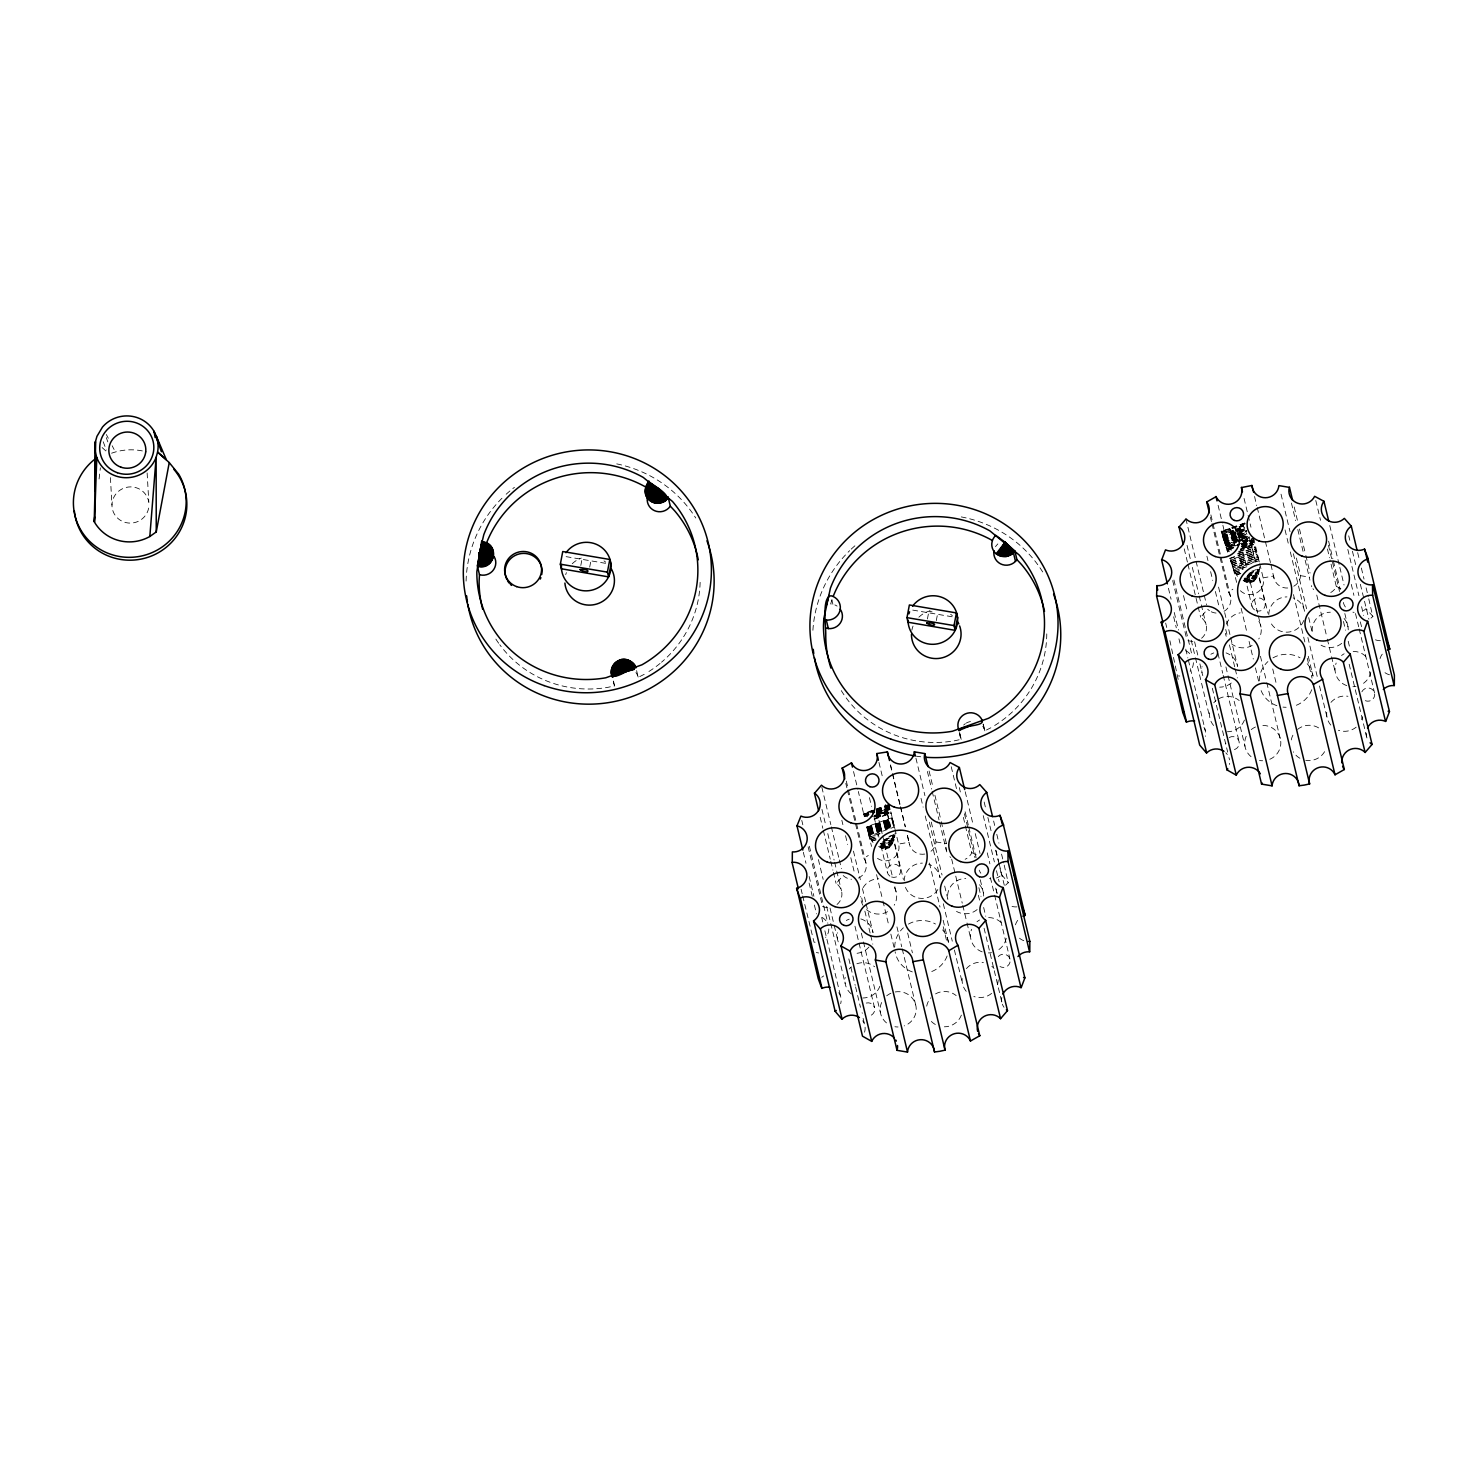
<?xml version="1.0" encoding="UTF-8"?>
<svg xmlns="http://www.w3.org/2000/svg" width="1468" height="1468" viewBox="0 0 1468 1468"><rect width="100%" height="100%" fill="white"/><g stroke="black" fill="none" stroke-linecap="round" stroke-linejoin="round"><path stroke-width="0.75" stroke-dasharray="5 3.75" d="M931.281 822.08L936.015 842.137A13.542 13.23 -13.5 0 1 930.235 851.862M1178.18 679.427L1169.904 640.69M1296.372 558.06L1300.593 575.915A13.542 13.23 -13.5 0 1 1293.803 586.246M99.072 479.008L100.374 467.852M881.479 844.485L893.773 840.081L895.205 833.072M1259.783 566.85L1257.782 575.199L1242.038 580.117M580.814 565.492L582.392 557.051M589.696 567.143L591.274 558.702M927.446 618.946L929.024 610.505M936.309 620.597L937.905 612.156M876.268 813.859L888.525 809.308L889.131 807.785M832.007 599.77L830.631 603.954L833.145 604.339A12.643 12.35 -13.5 0 1 837.109 606.137M941.263 821.658L946.493 843.916A13.542 13.23 -13.5 0 0 946.787 851.862M1246.204 565.4L1241.983 547.784L1252.644 543.802L1252.571 541.472M963.375 817.382L971.761 852.835A13.542 13.23 -13.5 0 1 965.155 859.275M1242.075 548.096L1252.553 543.417L1242.79 546.922M1330.779 592.503A13.542 13.23 -13.5 0 0 1336.32 586.613L1330.063 559.969M886.782 810.978L882.433 813.712M878.598 846.687L893.865 840.448L881.571 844.871M837.035 904.471A13.542 13.23 -13.5 0 0 836.246 883.479L843.146 875.479A13.542 13.23 -13.5 0 0 851.513 879.277M893.315 841.806L878.69 847.054L892.581 842.724L893.223 841.421M1252.094 544.5L1240.387 549.839M1201.595 638.25A13.542 13.23 -13.5 0 0 1200.824 617.257L1207.558 609.092M1243.157 580.447L1244.405 581.071L1257.159 576.502L1257.782 575.199M879.846 847.311L891.883 843.972L892.581 842.724M1244.405 581.071L1256.443 577.731L1257.159 576.502M1000.02 868.12L1001.451 874.91A13.542 13.23 -13.5 0 1 996.497 877.992M997.836 543.912L996.148 545.802A12.643 12.35 -13.5 0 0 995.543 546.72M881.094 847.825L891.883 843.972M1245.671 581.603L1256.443 577.731M1246.993 547.472L1248.993 546.757M891.094 845.128L882.378 848.265M1255.654 578.906L1246.938 582.025M1245.91 547.729L1246.901 547.105M1224.037 611.294A13.542 13.23 -13.5 0 0 1228.496 592.21L1232.881 589.2M881.351 813.951L882.341 813.327M858.413 878.066A13.542 13.23 -13.5 0 0 863.918 858.45L868.322 855.422M1368.763 598.871L1372.8 616.615A13.542 13.23 -13.5 0 0 1370.984 618.12M1004.204 865.111L1008.241 882.855A13.542 13.23 -13.5 0 0 1005.617 885.204M644.213 674.326L638.231 677.372L636.617 670.619M983.248 724.073L984.863 730.825L990.845 727.779M1227.707 552.207L1221.229 531.288L1229.945 528.388L1221.376 531.71M1231.817 527.489L1244.772 523.067M1231.964 527.911L1244.827 523.103M1245.047 523.544L1221.56 531.82L1226.899 544.371L1248.094 536.774M1221.229 531.288L1221.835 532.297L1230.312 529.251M1232.423 528.498L1245.139 523.929M1230.569 529.728L1222.202 533.159L1230.661 530.113M1239.047 526.7L1243.286 525.177M1239.139 527.067L1243.378 525.544M1230.936 530.59L1222.55 534.022L1233.138 530.223M1239.414 527.562L1243.653 526.039M1235.267 529.453L1243.745 526.425M1233.414 530.7L1222.917 534.884L1233.505 531.086M1235.542 529.948L1244.002 526.902M1235.634 530.315L1244.093 527.287M1222.275 535.673L1233.781 531.563M1235.891 530.81L1244.369 527.764M1222.422 536.077L1233.872 531.948M1235.983 531.177L1244.46 528.15M1222.514 536.462L1244.736 528.627M1222.679 536.884L1243.855 529.269M1234.239 532.811L1223.56 536.224M1236.35 532.04L1244.827 529.012M1222.771 537.251L1245.103 529.489M1222.917 537.673L1244.093 530.058M1223.009 538.059L1245.194 529.875M1223.156 538.462L1246.46 530.095M1223.248 538.848L1235.964 534.279M1237.084 533.765L1246.552 530.48M1223.395 539.27L1235.23 535.013M1237.34 534.26L1246.699 530.902M1223.486 539.637L1235.322 535.398M1237.432 534.627L1246.791 531.269M1235.597 535.875L1225.101 540.059M1237.707 535.123L1246.185 532.077M1223.798 540.463L1246.277 532.462M1223.89 540.848L1236.588 536.279M1238.717 535.526L1245.066 533.251M1235.964 536.737L1225.45 540.921L1236.056 537.123M1238.075 535.985L1246.552 532.939M1238.166 536.352L1246.644 533.324M1224.33 542.096L1246.901 533.801M1236.405 537.985L1225.725 541.398M1238.533 537.215L1246.993 534.187M1224.422 542.481L1245.616 534.866M1236.68 538.462L1226.184 542.646L1236.772 538.848M1238.79 537.71L1245.158 535.416M1238.882 538.077L1245.249 535.802M1224.881 543.711L1247.635 535.526M1224.973 544.096L1248.277 535.728M1226.899 544.371L1248.002 536.389M1225.431 545.344L1248.736 536.976M1225.523 545.729L1236.111 541.912M1237.854 541.435L1248.828 537.361M1236.019 542.683L1227.633 546.096L1233.982 543.821M1238.13 541.912L1248.717 538.114M1242.46 540.774L1248.809 538.499M1225.982 546.958L1234.441 543.912M1242.919 540.885L1249.268 538.591M1226.074 547.344L1234.533 544.298M1242.735 541.252L1249.36 538.976M1234.349 544.683L1227.909 546.591M1242.827 541.637L1249.176 539.362M1234.551 544.958L1228.202 547.234L1229.266 548.849L1233.377 547.38M1243.011 541.931L1253.599 538.132M1234.643 545.344L1228.294 547.619L1226.808 543.986M1243.102 542.298L1253.69 538.499M1226.514 548.592L1234.992 545.546M1237.102 544.775L1253.764 538.866M1226.606 548.959L1252.02 539.839M1229.266 548.849L1239.451 544.793M1241.506 544.059L1253.819 539.637M1241.579 544.444L1253.911 540.022M1227.064 550.206L1233.799 547.582M1241.781 544.701L1253.764 540.408M1229.175 548.481L1229.89 549.399L1233.891 547.949M1241.873 545.087L1251.855 541.509M1227.156 550.592L1231.395 549.069M1241.983 545.27L1253.617 541.178M1243.194 545.344L1253.709 541.564M1241.322 546.279L1253.36 541.949L1257.929 557.308L1232.514 566.446L1233.542 569.492L1258.938 560.372L1258.571 559.326L1233.157 568.446M1241.414 546.646L1253.69 542.298M1242.442 546.518L1253.03 542.701L1242.534 546.885M1240.166 549.105L1250.626 545.362M1253.58 544.334L1241.304 548.94A13.542 13.23 -13.5 0 0 1245.818 547.344M1240.258 549.491L1253.672 544.701M1239.286 551.271L1254.112 545.949M1239.377 551.656L1254.204 546.335M1237.726 553.656L1254.663 547.582M1237.799 554.042L1254.755 547.949M1229.78 558.317L1255.213 549.197M1229.872 558.702L1255.305 549.582M1255.746 550.83L1230.331 559.95L1232.514 566.446M1230.423 560.336L1255.837 551.197M1230.881 561.565L1256.296 552.445M1230.973 561.95L1256.388 552.83M1231.432 563.198L1256.847 554.078M1231.524 563.584L1256.938 554.445M1231.964 564.813L1257.397 555.693M1232.056 565.198L1257.489 556.078M1232.606 566.831L1258.021 557.693L1258.48 558.941L1233.065 568.061M1259.287 561.877L1259.03 560.739L1233.634 569.859L1234.166 570.887L1246.717 566.373M1234.166 570.887L1246.809 566.758M1234.258 571.272L1234.882 572.245L1243.102 569.29M1234.882 572.245L1243.194 569.676M1234.973 572.63L1235.689 573.529L1239.689 572.098M1235.689 573.529L1239.781 572.483M1235.781 573.915L1236.57 574.759L1240.772 573.254M1236.57 574.759L1240.864 573.639M1251.672 571.254L1257.691 569.089M1248.993 573.254L1259.434 569.511M1249.085 573.639L1259.526 569.878M1247.451 575.199L1259.159 570.979M1247.543 575.584L1259.25 571.364M1246.772 576.759L1258.792 572.428M1246.864 577.126L1258.883 572.814M1244.002 578.998L1258.333 573.841M1244.093 579.365L1258.425 574.227M1243.249 580.833L1257.874 575.584M1244.497 581.456L1257.25 576.887M1245.763 581.989L1256.535 578.117M1247.029 582.411L1255.746 579.273M889.039 804.354L863.643 813.474L864.707 815.089L874.873 811.015M889.149 804.886L863.808 814.226L874.304 810.042M876.433 809.29L889.131 804.739M863.826 814.391L874.414 810.593M876.524 809.841L889.241 805.271M863.918 814.777L874.634 810.74M876.616 810.226L889.333 805.657M876.928 810.281L889.241 805.859M864.01 815.162L874.598 811.364M876.708 810.593L889.424 806.042M864.101 815.547L874.689 811.731M876.8 810.978L889.516 806.409M864.193 815.914L874.781 812.116M876.891 811.364L889.608 806.794M864.285 816.3L874.873 812.501M876.433 811.932L889.7 807.18M868.597 815.162L864.377 816.685L858.321 791.491M876.524 812.318L889.791 807.547L876.836 812.887M877.167 812.501L889.883 807.932M877.35 813.254L890.067 808.703M876.359 814.245L890.159 809.07L898.581 844.082A13.542 13.23 -13.5 0 1 875.056 856.119M877.424 813.933L890.25 809.455M874.488 815.401L890.342 809.841M870.487 817.254L886.874 811.364L888.525 809.308M874.653 816.135L890.434 810.208M874.708 816.318L890.525 810.593M874.745 816.52L890.617 810.978M875.864 816.685L890.709 811.364M875.956 817.07L890.801 811.731M876.047 817.437L890.892 812.116M876.139 817.823L890.966 812.501M874.121 818.961L891.058 812.887M874.212 819.346L891.149 813.254M892.214 817.639L866.781 826.759L871.515 846.43M866.872 827.145L892.305 818.006M866.964 827.512L892.397 818.392M867.056 827.897L892.489 818.777M867.148 828.282L892.581 819.144M867.239 828.668L892.672 819.529M867.331 829.035L892.746 819.915M867.423 829.42L892.838 820.3M867.515 829.805L892.929 820.667M867.606 830.172L893.021 821.052M867.698 830.558L893.113 821.438M867.79 830.943L893.205 821.805M867.882 831.328L893.296 822.19M867.973 831.695L893.388 822.575M868.065 832.081L893.48 822.961M868.157 832.466L893.572 823.328M868.249 832.833L893.663 823.713M868.34 833.218L893.755 824.099M868.432 833.604L893.847 824.484M868.524 833.989L893.939 824.851M868.616 834.356L894.03 825.236M868.707 834.741L894.122 825.622M868.872 835.329L894.287 826.209M894.709 828.099L894.471 826.979L869.074 836.099L869.606 837.109L882.158 832.613M869.606 837.109L880.158 833.732M869.698 837.494L870.322 838.467L878.525 835.531M870.322 838.467L878.616 835.898M870.414 838.852L871.13 839.769L877.112 837.604M871.13 839.769L877.203 837.989M871.221 840.136L872.01 840.999L876.212 839.476M872.01 840.999L876.304 839.861M889.021 836.393L895.04 834.228M889.113 836.76L895.131 834.595M884.433 839.476L894.874 835.732M884.525 839.861L894.966 836.118M882.874 841.421L894.599 837.219M882.965 841.806L894.691 837.604M880.213 843.696L894.232 838.668M880.305 844.082L894.324 839.054M879.938 847.678L892.672 843.109M881.185 848.21L891.975 844.339M882.47 848.632L891.186 845.513M613.587 681.574L614.615 685.85L608.046 687.299A110.65 108.026 -13.5 0 1 499.762 644.746M959.705 732.899L961.246 739.303L954.677 740.753A110.65 108.026 -13.5 0 1 841.127 690.364M1240.313 549.472L1241.488 549.307M875.754 815.694L876.91 815.547M924.803 854.064A13.542 13.23 -13.5 0 1 909.059 842.247L898.581 844.082M1300.593 575.676L1309.383 577.089M1178.364 675.941L1178.584 675.959A13.542 13.23 -13.5 0 0 1179.777 676.014M936.034 841.916L946.548 843.696M912.747 610.101L953.081 616.927M566.116 556.647L606.449 563.473M932.162 611.972L929.538 611.055M1336.412 586.393L1341.146 588.796M971.853 852.633L976.569 855.037M867.643 816.814L864.615 814.703M1231.377 550.261L1229.89 549.399M1236.662 575.144L1237.616 576.3M872.102 841.366L873.056 842.522M102.136 447.575L107.127 452.089M1001.616 874.726L1008.424 882.727M1373.002 616.505L1366.029 608.669A13.542 13.23 -13.5 0 1 1361.056 611.771M961.246 739.303L960.347 736.973A12.643 12.35 -13.5 0 1 960.145 731.633M614.615 685.85L613.716 683.538A12.643 12.35 -13.5 0 1 613.312 680.326M106.357 434.528L108.302 438.271M112.174 445.758L114.1 449.502M103.219 441.776L106.338 450.015M106.302 437.629L107.825 441.886M1240.405 590.742A13.542 13.23 -13.5 0 0 1263.141 577.86L1273.618 576.006A13.542 13.23 -13.5 0 0 1288.207 587.989M638.158 677.042L637.424 675.023A12.643 12.35 -13.5 0 0 634.928 671.5M1357.661 552.629L1359.258 559.235M1361.368 568.043L1364.011 579.053M1366.121 587.861L1368.231 596.669M1348.725 535.82L1349.789 540.224M1352.432 551.234L1356.138 566.648M1360.359 584.282L1368.892 619.202M1347.826 549.436L1358.928 595.678M1361.57 606.688L1363.68 615.496M1351.294 584.411L1353.936 595.421M1360.267 621.845L1361.754 627.368M1355.496 613.551L1358.671 626.763M1359.185 628.965L1374.525 692.841M1329.769 525.526L1339.293 565.18M1339.825 567.382L1344.046 584.998M1328.613 541.141L1332.852 558.776M1333.384 560.978L1340.247 589.604M1328.43 545.252L1339.532 591.512M1344.816 613.532L1347.991 626.744M1315.787 500.496L1320.539 520.333M1327.421 548.959L1329.531 557.767M1343.459 621.441L1345.569 630.249M1348.211 641.259L1349.789 647.865M1349.165 664.215L1366.616 736.881M1316.759 595.072L1326.815 636.928M1327.329 639.13L1331.036 654.544M1331.568 656.746L1335.274 672.16M1294.207 506.974L1297.382 520.204M1299.492 529.012L1305.309 553.234M1305.841 555.436L1310.062 573.052M1291.436 503.047L1295.657 520.663M1297.785 529.471L1303.07 551.491M1305.18 560.317L1309.933 580.135M1281.032 494.184L1290.023 531.636M1293.381 553.73L1306.593 608.78M1308.704 617.588L1312.41 633.002A18.075 17.634 -13.5 0 1 1330.338 612.211M1285.05 529.911L1288.225 543.142M1290.335 551.95L1304.612 611.404A18.075 17.634 -13.5 0 0 1293.125 597.916M1307.878 637.516L1317.383 677.152M1319.512 685.978L1326.907 716.806M1293.473 594.577L1305.107 643.039M1308.263 656.251L1313.034 676.069M1307.254 658.306L1312.025 678.124M1254.59 496.496L1256.571 505.598M1257.232 507.506L1270.444 562.574M1270.976 564.776L1274.022 578.282M1244.057 498.404L1250.956 527.214M1253.617 538.279L1263.141 577.86M1250.534 540.591L1255.287 560.409M1257.397 569.217L1267.985 613.275M1249.195 536.719L1255.012 560.941M1257.122 569.768L1265.067 602.798M1272.738 668.968L1276.444 684.382M1248.332 574.208L1257.837 613.844M1258.37 616.046L1261.012 627.075M1233.982 531.379L1236.625 542.408M1238.753 551.216L1242.974 568.832M1245.084 577.64L1251.965 606.266M1260.443 656.269L1266.26 680.491M1266.792 682.693L1280.536 739.964M1218.091 505.322L1222.349 523.048M1222.881 525.269L1229.248 551.784M1231.358 560.537L1236.606 582.392M1241.157 608.394L1246.974 632.616M1249.085 641.424L1253.305 659.04M1255.434 667.848L1258.608 681.06M1210.88 514.883L1212.476 521.489M1212.99 523.691L1230.441 596.375M1210.366 517.158L1211.43 521.562M1211.962 523.764L1228.349 592.026M1218.55 587.09L1230.184 635.552M1230.716 637.754L1237.579 666.38A18.075 17.634 -13.5 0 0 1226.092 652.893M1225.743 629.478L1227.321 636.084M1229.432 644.892L1234.716 666.931M1235.249 669.133L1237.359 677.941M1206.916 556.244L1207.98 560.648M1210.623 571.658L1212.733 580.466M1215.394 591.476L1219.082 606.908M1225.927 666.931L1227.505 673.537M1228.037 675.739L1244.956 746.221M1185.869 518.791L1206.494 604.688M1217.945 653.37L1222.697 673.188M1223.229 675.39L1239.084 741.468M1187.043 545.362L1190.218 558.592M1192.328 567.4L1198.677 593.824M1199.209 596.026L1200.787 602.632M1201.319 604.834L1206.072 624.652M1184.236 548.849L1187.41 562.079M1187.924 564.281L1200.622 617.129M1212.348 688.253L1227.67 752.13M1183.502 595.568L1187.208 610.982M1194.603 641.81L1197.778 655.022M1199.888 663.848L1201.998 672.656M1191.209 640.158L1194.915 655.572M1195.447 657.774L1209.724 717.228M1173.923 580.007L1191.906 654.875M1172.693 580.594L1186.438 637.846M1185.74 649.131L1187.851 657.939M1188.383 660.141L1205.301 730.624M1168.436 588.246L1171.079 599.256M1174.253 612.468L1178.474 630.084M1173.666 616.799L1176.308 627.809M1178.951 638.819L1179.997 643.223M1165.665 623.074L1166.73 627.478M983.12 724.44L984.147 728.715M993.634 821.052L994.68 825.456M996.79 834.264L998.919 843.091M1001.561 854.101L1003.672 862.909M995.855 850.192L998.515 861.202M999.029 863.404L1004.332 885.424M984.166 802.042L985.744 808.648M987.872 817.474L991.047 830.686M995.799 850.504L999.506 865.918M983.248 815.658L994.368 861.918M996.478 870.726L999.121 881.736M959.32 732.697L960.421 737.23M996.13 889.204L997.176 893.608M987.248 852.835L989.891 863.845M995.708 888.067L997.304 894.673M990.386 877.57L994.093 893.003M994.625 895.205L1009.966 959.063M965.21 791.747L973.137 824.796M975.247 833.604L980.018 853.422M959.301 787.545L960.347 791.968M965.118 811.786L968.293 824.998M968.807 827.2L976.22 858.028M964.403 813.676L974.972 857.734M980.257 879.754L983.432 892.966M951.227 766.736L956.512 788.756M978.881 887.663L981.009 896.471M983.652 907.481L985.762 916.289M978.367 895.278L979.945 901.884M984.074 928.235L1002.057 1003.121M951.668 859.092L962.237 903.15M962.769 905.352L966.476 920.766M967.008 922.968L970.697 938.382M929.097 771.012L932.804 786.426M934.914 795.234L940.731 819.456M927.391 771.471L931.63 789.087M932.162 791.289L939.025 819.933M939.557 822.135L946.438 850.761M915.94 758.222L924.932 795.656M929.336 822.153L942.034 875.02M944.676 886.03L947.851 899.242A18.075 17.634 -13.5 0 1 965.76 878.451M921.023 798.353L923.133 807.161M925.244 815.969L940.052 877.644A18.075 17.634 -13.5 0 0 928.547 864.157M943.3 903.737L952.292 941.19M954.402 949.998L962.347 983.028M929.428 863.019L939.997 907.059M943.172 920.271L948.456 942.309M943.227 926.73L946.915 942.144M890.544 764.92L892.14 771.526M892.654 773.728L900.067 804.574M900.6 806.776L905.352 826.594M907.463 835.402L909.059 842.008M890.415 765.213L892.012 771.819M892.526 774.021L899.939 804.868M900.471 807.07L905.224 826.888M907.334 835.696L909.463 844.504M878.947 762.424L882.176 775.765M885.443 804.611L890.727 826.631M892.838 835.457L903.407 879.497M885.167 805.143L890.452 827.181M892.562 835.989L900.49 869.019M831.861 599.99L832.888 604.265M907.646 932.987L912.399 952.824M876.891 811.804L882.176 833.824M882.708 836.026L892.746 877.882M894.856 886.69L896.453 893.296M869.423 797.619L871.533 806.427M874.176 817.437L878.947 837.255M881.057 846.063L887.406 872.506M896.948 926.895L901.701 946.732M902.233 948.934L915.977 1006.186M853.532 771.544L857.789 789.27M876.579 874.616L882.396 898.838M882.929 901.04L888.746 925.262M890.856 934.088L894.03 947.3M846.32 781.104L847.898 787.729M848.431 789.931L865.881 862.597M845.807 783.38L846.871 787.784M847.385 789.986L863.79 858.266M853.459 851.128L860.34 879.754M862.45 888.562L865.625 901.774M866.138 903.976L873.02 932.62A18.075 17.634 -13.5 0 0 858.486 918.344M861.698 897.902L862.762 902.325M864.872 911.133L870.157 933.153M870.689 935.355L872.799 944.163M841.825 820.263L842.889 824.667M845.531 835.696L847.642 844.504M850.816 857.716L854.523 873.13M861.349 933.171L862.945 939.777M863.478 941.979L880.396 1012.461M821.841 787.215L830.833 824.649M831.365 826.851L838.76 857.697M839.292 859.899L841.403 868.707M854.963 926.198L874.524 1007.69A6.771 6.606 -13.5 0 1 869.68 1015.819M821.952 809.4L825.64 824.814M827.769 833.622L834.099 860.046M834.631 862.248L836.228 868.854M836.742 871.056L841.513 890.892M820.19 817.291L822.832 828.301M823.364 830.503L830.246 859.129M830.778 861.331L832.888 870.139M833.42 872.341L836.063 883.369M848.834 958.879L855.183 985.322M855.605 986.936L860.468 1007.342M863.111 1018.352L864.175 1022.756M818.41 859.587L823.163 879.405M830.044 908.05L833.732 923.464M834.264 925.666L837.439 938.878M826.649 906.38L845.146 983.468M809.363 846.229L827.86 923.317M801.785 820.392L802.831 824.796M808.116 846.816L822.612 906.38A13.542 13.23 -13.5 0 0 829.493 907.554M821.695 917.573L822.759 921.977M824.869 930.785L840.742 996.864M803.326 852.266L805.987 863.276M809.143 876.488L813.914 896.306M809.088 883.02L812.263 896.251M814.373 905.059L816.502 913.867M801.106 889.296L802.17 893.7M802.684 895.92L814.024 942.199A13.542 13.23 -13.5 0 0 815.199 942.236M984.863 730.825L984.055 728.458A12.643 12.35 -13.5 0 0 981.56 724.953M147.13 472.935L148.837 502.643M110.412 477.632L111.972 505.065M148.653 508.075A18.515 18.075 -13.5 0 1 120.192 520.167A18.515 18.075 -13.5 0 1 120.413 489.908A18.515 18.075 -13.5 0 1 148.708 501.799M111.568 453.208A56.463 55.123 -13.5 0 1 146.396 451.887M565.712 574.649A24.846 24.259 -13.5 0 1 566.391 572.63M572.226 563.73A24.846 24.259 -13.5 0 1 581.31 558.06M604.009 560.904A24.846 24.259 -13.5 0 1 605.715 562.189M466.09 581.089A124.211 121.257 -13.5 0 1 503.01 497.212M506.148 494.257A124.211 121.257 -13.5 0 1 514.424 487.339M616.744 463.888A124.211 121.257 -13.5 0 1 695.759 518.02M700.126 582.319A110.65 108.026 -13.5 0 1 661.536 662.215M660.068 663.444A110.65 108.026 -13.5 0 1 645.883 673.353M498.661 643.223A110.65 108.026 -13.5 0 1 494.496 636.91M828.833 928.95A13.542 13.23 -13.5 0 1 825.603 937.465M822.153 917.5A13.542 13.23 -13.5 0 1 827.603 923.354M998.167 979.835A18.075 17.634 -13.5 0 1 997.047 985.872M991.634 993.396A18.075 17.634 -13.5 0 1 973.835 996.515M966.219 991.304A18.075 17.634 -13.5 0 1 962.384 976.899M966.403 968.605A18.075 17.634 -13.5 0 1 983.395 962.494M991.836 966.329A18.075 17.634 -13.5 0 1 994.038 968.495M866.267 1003.048A6.771 6.606 -13.5 0 1 874.524 1007.69M862.413 1013.25A6.771 6.606 -13.5 0 1 862.083 1012.773M961.375 1015.122A18.075 17.634 -13.5 0 1 944.346 1026.811M935.336 1024.48A18.075 17.634 -13.5 0 1 930.565 1020.554M926.712 1006.149A18.075 17.634 -13.5 0 1 930.73 997.855M935.556 993.891A18.075 17.634 -13.5 0 1 956.163 995.579M895.186 991.946A18.075 17.634 -13.5 0 1 915.647 1004.681A18.075 17.634 -13.5 0 1 904.233 1025.893M898.049 1026.976A18.075 17.634 -13.5 0 1 894.929 1026.719M886.489 1022.902A18.075 17.634 -13.5 0 1 882.617 1000.552M886.69 995.836A18.075 17.634 -13.5 0 1 892.14 992.753M998.258 956.567A6.771 6.606 -13.5 0 1 1007.488 955.485A6.771 6.606 -13.5 0 1 1009.03 964.421A6.771 6.606 -13.5 0 1 999.983 966.55M879.846 986.312A18.075 17.634 -13.5 0 1 862.817 998.001M851.238 993.909A18.075 17.634 -13.5 0 1 845.201 977.339M849.201 969.027A18.075 17.634 -13.5 0 1 851.44 966.843M856.89 963.76A18.075 17.634 -13.5 0 1 874.634 966.751M979.541 884.709A18.075 17.634 -13.5 0 1 983.688 896.049M977.137 909.591A18.075 17.634 -13.5 0 1 956.512 911.426M838.779 992.698A13.542 13.23 -13.5 0 1 840.687 1003.708M823.658 975.908A13.542 13.23 -13.5 0 1 821.713 977.248M816.318 952.604A13.542 13.23 -13.5 0 1 818.63 952.989M894.342 887.534A18.075 17.634 -13.5 0 1 894.214 905.206M887.571 911.683A18.075 17.634 -13.5 0 1 864.762 907.83M862.964 905.316A18.075 17.634 -13.5 0 1 860.615 896.489M863.092 887.645A18.075 17.634 -13.5 0 1 878.781 878.763M1006.241 938.254A18.075 17.634 -13.5 0 1 997.396 950.512M991.506 952.64A18.075 17.634 -13.5 0 1 988.368 952.915M982.202 951.87A18.075 17.634 -13.5 0 1 971.577 929.281M976.991 921.776A18.075 17.634 -13.5 0 1 979.578 919.996M988.625 917.592A18.075 17.634 -13.5 0 1 1002.405 923.849M868.964 947.043A18.075 17.634 -13.5 0 1 855.11 953.411M838.228 941.85A18.075 17.634 -13.5 0 1 837.476 932.749M846.32 920.491A18.075 17.634 -13.5 0 1 849.183 919.17M937.813 889.553A18.075 17.634 -13.5 0 1 905.261 886.874M904.215 880.837A18.075 17.634 -13.5 0 1 922.381 863.111M942.64 929.905A27.103 26.461 -13.5 0 1 948.805 945.355M947.135 955.962A27.103 26.461 -13.5 0 1 930.859 971.871M912.344 971.926A27.103 26.461 -13.5 0 1 895.095 951.704M894.709 947.099A27.103 26.461 -13.5 0 1 903.352 927.794M908.417 924.106A27.103 26.461 -13.5 0 1 935.483 924.014M950.75 857.459A13.542 13.23 -13.5 0 1 949.888 856.688M990.68 878.763A13.542 13.23 -13.5 0 1 989.505 878.616M980.808 873.203A13.542 13.23 -13.5 0 1 979.211 870.139M1016.994 906.857A13.542 13.23 -13.5 0 1 1011.195 906.141M1023.802 940.676A13.542 13.23 -13.5 0 1 1018.095 936.767M1015.471 924.822A13.542 13.23 -13.5 0 1 1018.223 919.739M1004.002 1007.287A13.542 13.23 -13.5 0 1 1002.387 1004.222M1001.8 1001.983A13.542 13.23 -13.5 0 1 1001.837 997.396M865.092 1027.233A13.542 13.23 -13.5 0 1 864.285 1032.921M862.744 1020.792A13.542 13.23 -13.5 0 1 864.358 1023.857M881.259 813.566A13.542 13.23 -13.5 0 1 876.818 815.162M911.867 630.157A24.846 24.259 -13.5 0 1 913.023 626.065M918.858 617.184A24.846 24.259 -13.5 0 1 930.015 610.853M950.64 614.34A24.846 24.259 -13.5 0 1 952.347 615.624M920.73 756.772A124.211 121.257 -13.5 0 1 916.436 756.185M812.905 630.286A124.211 121.257 -13.5 0 1 849.642 550.665M851.183 549.16A124.211 121.257 -13.5 0 1 856.009 544.848M961.265 516.919A124.211 121.257 -13.5 0 1 967.595 518.277M969.687 518.791A124.211 121.257 -13.5 0 1 1044.592 575.089M963.705 725.027A12.643 12.35 -13.5 0 1 965.394 723.632M966.329 723.045A12.643 12.35 -13.5 0 1 970.458 721.559M1046.776 633.882A110.65 108.026 -13.5 0 1 992.515 726.807M1193.392 662.71A13.542 13.23 -13.5 0 1 1190.163 671.243M1185.667 650.746A13.542 13.23 -13.5 0 1 1191.007 655.132M1362.451 716.678A18.075 17.634 -13.5 0 1 1361.607 719.65M1356.193 727.155A18.075 17.634 -13.5 0 1 1338.412 730.293M1330.797 725.082A18.075 17.634 -13.5 0 1 1326.944 710.677M1330.962 702.365A18.075 17.634 -13.5 0 1 1347.954 696.272M1229.193 737.486A6.771 6.606 -13.5 0 1 1239.01 741.193A6.771 6.606 -13.5 0 1 1233.083 749.799M1225.798 743.817A6.771 6.606 -13.5 0 1 1225.78 743.23M1324.595 751.689A18.075 17.634 -13.5 0 1 1305.768 760.332M1299.896 758.259A18.075 17.634 -13.5 0 1 1293.345 751.818M1291.29 739.927A18.075 17.634 -13.5 0 1 1293.473 734.147M1297.529 729.431A18.075 17.634 -13.5 0 1 1320.723 729.357M1262.884 725.431A18.075 17.634 -13.5 0 1 1268.792 759.672M1262.627 760.754A18.075 17.634 -13.5 0 1 1259.489 760.497M1251.048 756.662A18.075 17.634 -13.5 0 1 1247.194 734.33M1251.25 729.614A18.075 17.634 -13.5 0 1 1256.7 726.513M1361.864 691.813A6.771 6.606 -13.5 0 1 1370.873 688.565A6.771 6.606 -13.5 0 1 1374.085 697.355A6.771 6.606 -13.5 0 1 1365.075 700.603M1244.424 720.091A18.075 17.634 -13.5 0 1 1227.376 731.761M1213.596 725.504A18.075 17.634 -13.5 0 1 1209.76 711.099M1213.761 702.805A18.075 17.634 -13.5 0 1 1216.018 700.621M1218.605 698.841A18.075 17.634 -13.5 0 1 1239.212 700.53M1344.101 618.468A18.075 17.634 -13.5 0 1 1348.248 629.809M1341.697 643.369A18.075 17.634 -13.5 0 1 1321.072 645.204M1203.98 727.431A13.542 13.23 -13.5 0 1 1205.522 736.349M1258.92 621.313A18.075 17.634 -13.5 0 1 1258.792 638.965M1252.131 645.461A18.075 17.634 -13.5 0 1 1231.524 643.773M1226.22 636.305A18.075 17.634 -13.5 0 1 1225.431 633.332M1226.312 624.212A18.075 17.634 -13.5 0 1 1240.221 612.817M1370.8 672.032A18.075 17.634 -13.5 0 1 1361.974 684.29M1356.065 686.418A18.075 17.634 -13.5 0 1 1352.927 686.694M1346.762 685.648A18.075 17.634 -13.5 0 1 1336.155 663.059M1341.569 655.535A18.075 17.634 -13.5 0 1 1344.156 653.774M1353.184 651.37A18.075 17.634 -13.5 0 1 1366.965 657.627M1231.303 683.005A18.075 17.634 -13.5 0 1 1219.669 687.171M1202.806 675.629A18.075 17.634 -13.5 0 1 1202.053 666.509M1210.88 654.251A18.075 17.634 -13.5 0 1 1213.742 652.948M1303.731 620.524A18.075 17.634 -13.5 0 1 1269.82 620.652M1268.792 614.615A18.075 17.634 -13.5 0 1 1286.959 596.889M1307.199 663.664A27.103 26.461 -13.5 0 1 1313.383 679.134M1311.713 689.74A27.103 26.461 -13.5 0 1 1295.418 705.631M1286.151 707.264A27.103 26.461 -13.5 0 1 1283.014 707.099M1276.903 705.704A27.103 26.461 -13.5 0 1 1260.847 689.923M1259.287 680.877A27.103 26.461 -13.5 0 1 1267.912 661.573M1272.976 657.884A27.103 26.461 -13.5 0 1 1300.042 657.774M1192.878 641.388A13.542 13.23 -13.5 0 1 1187.172 640.158M1216.073 613.055A13.542 13.23 -13.5 0 1 1210.494 611.349M1209.504 610.725A13.542 13.23 -13.5 0 1 1207.705 609.257M1313.677 589.604A13.542 13.23 -13.5 0 1 1312.961 588.705M1311.786 586.705A13.542 13.23 -13.5 0 1 1311.346 585.64M1354.083 612.395A13.542 13.23 -13.5 0 1 1352.927 612.156M1345.385 606.981A13.542 13.23 -13.5 0 1 1343.183 601.696M1380.379 640.69A13.542 13.23 -13.5 0 1 1374.672 639.479M1389.499 674.785A13.542 13.23 -13.5 0 1 1383.462 671.39M1380.048 658.6A13.542 13.23 -13.5 0 1 1383.59 652.654M1366.965 737.982A13.542 13.23 -13.5 0 1 1366.231 732.312M1229.633 763.305A13.542 13.23 -13.5 0 1 1229.468 764.461M1225.798 752.809A13.542 13.23 -13.5 0 1 1227.303 754.57M1228.918 757.635A13.542 13.23 -13.5 0 1 1229.505 759.855M1254.901 580.374L1248.295 582.741L1254.901 580.374M890.324 846.596L883.736 848.963L890.324 846.596M1253.984 581.365L1249.562 582.961A13.542 13.23 -13.5 0 0 1253.984 581.365M889.424 847.605L885.002 849.183A13.542 13.23 -13.5 0 0 889.424 847.605M1224.44 540.628L1228.257 551.436L1224.44 540.628M891.59 877.002A6.771 6.606 -13.5 0 0 900.618 869.588A6.771 6.606 -13.5 0 0 889.645 865.698A6.771 6.606 -13.5 0 0 891.59 877.002M1256.149 610.761A6.771 6.606 -13.5 0 0 1265.177 603.366A6.771 6.606 -13.5 0 0 1254.204 599.476A6.771 6.606 -13.5 0 0 1256.149 610.761"/><path stroke-width="1.5" d="M94.759 499.762L94.484 522.149A40.645 39.691 -13.5 0 0 149.828 536.499L156.25 531.93L169.242 462.585L157.59 452.071A31.617 30.865 -13.5 0 0 156.287 436.124L153.993 431.262A31.617 30.865 -13.5 0 0 102.503 427.041L96.943 436.345L95.475 441.556L94.484 522.149L96.796 457.502M94.87 490.807L95.475 441.556A31.617 30.865 -13.5 0 0 118.156 476.696A31.617 30.865 -13.5 0 0 156.14 457.282L157.59 452.071L166.343 459.741L156.287 436.124L159.627 446.015M481.944 541.949C499.267 542.132 495.505 570.226 478.825 566.464L479.449 553.087L483.779 534.719A110.65 108.026 -13.5 0 1 643.296 477.449L672.509 501.487A110.65 108.026 -13.5 0 1 641.92 664.821L605.77 677.794A110.65 108.026 -13.5 0 1 476.843 571.749L481.706 540.995M477.192 565.18L479.467 574.685L479.119 581.255A110.65 108.026 -13.5 0 0 482.678 609.238M635.791 667.463C628.084 668.766 607.458 685.905 611.716 668.582C612.78 664.692 615.863 661.462 619.643 660.123C626.396 656.471 636.158 664.307 635.956 667.867M649.15 481.908C655.352 486.899 677.647 498.349 660.949 502.79C657.04 503.836 652.691 502.937 649.572 500.349C642.856 495.523 645.149 486.147 648.929 480.954M824.043 619.588L826.539 620.046A12.643 12.35 -13.5 0 0 831.09 595.769C821.548 596.614 826.044 626.653 825.75 634.708A110.65 108.026 -13.5 0 0 830.925 668.105M859.441 1017.563A13.542 13.23 -13.5 0 0 842.1 1019.104L820.428 928.804A13.542 13.23 -13.5 0 1 840.944 945.686L862.487 1036.169L871.717 1041.381L850.119 950.86A13.542 13.23 -13.5 0 1 875.387 959.797L897.003 1050.317L907.518 1052.097L885.846 961.558A13.542 13.23 -13.5 0 1 912.821 961.467L934.51 1051.987L939.814 1051.29L945.043 1050.134L923.299 959.613A13.542 13.23 -13.5 0 1 948.695 950.493L970.476 1041.014A13.542 13.23 -13.5 0 0 944.988 1049.914L945.043 1050.134M964.678 789.545L959.393 767.525L950.071 762.534A13.542 13.23 -13.5 0 1 924.803 753.598L914.344 751.836A13.542 13.23 -13.5 0 1 887.388 751.928L876.818 753.561L878.414 760.204M907.518 1052.097L907.536 1051.859A13.542 13.23 -13.5 0 1 934.492 1051.767L934.51 1051.987M1017.948 956.53A13.542 13.23 -13.5 0 1 1029.527 951.815L1008.076 861.533L1007.929 851.091A13.542 13.23 -13.5 0 1 993.506 840.246A13.542 13.23 -13.5 0 1 1003.433 825.126L1025.123 915.426A13.542 13.23 -13.5 0 0 1022.884 916.216M1029.765 951.833L1029.839 941.373L1008.167 851.073M1253.525 492.092L1251.947 485.486L1241.469 487.559A13.542 13.23 -13.5 0 1 1232.9 503.469A13.542 13.23 -13.5 0 1 1216.054 496.679L1206.806 501.909A13.542 13.23 -13.5 0 1 1204.292 519.672A13.542 13.23 -13.5 0 1 1186.034 518.956L1179.134 526.957A13.542 13.23 -13.5 0 1 1165.5 549.858L1161.775 559.657A13.542 13.23 -13.5 0 1 1171.501 574.722A13.542 13.23 -13.5 0 1 1156.912 585.659L1156.6 596.1L1162.95 622.542M1224 751.322A13.542 13.23 -13.5 0 0 1206.659 752.882L1184.988 662.582A13.542 13.23 -13.5 0 1 1205.522 679.464L1227.046 769.948L1236.276 775.141L1214.697 684.639A13.542 13.23 -13.5 0 1 1231.634 677.721A13.542 13.23 -13.5 0 1 1239.965 693.575L1261.562 784.096L1272.095 785.857L1250.424 695.337A13.542 13.23 -13.5 0 1 1263.985 683.189A13.542 13.23 -13.5 0 1 1277.38 695.245L1299.07 785.765L1304.391 785.068L1309.621 783.912L1287.876 693.391A13.542 13.23 -13.5 0 1 1313.273 684.271L1335.036 774.792L1344.339 769.507L1322.521 679.023A13.542 13.23 -13.5 0 1 1343.293 661.995L1365.13 752.46L1372.066 744.423L1350.193 653.994A13.542 13.23 -13.5 0 1 1346.358 636.525A13.542 13.23 -13.5 0 1 1363.845 631.093L1385.517 721.394A13.542 13.23 -13.5 0 0 1367.479 727.853M1272.095 785.857L1272.095 785.637A13.542 13.23 -13.5 0 1 1285.674 773.489A13.542 13.23 -13.5 0 1 1299.07 785.545L1299.07 785.765M1383.315 689.446A13.542 13.23 -13.5 0 1 1394.105 685.574L1372.653 595.311L1372.488 584.87A13.542 13.23 -13.5 0 1 1367.993 558.904L1389.682 649.205A13.542 13.23 -13.5 0 0 1387.462 649.994M1394.325 685.611L1394.398 675.133L1372.727 584.833M657.664 503.212L658.471 488.807L648.893 482.146M1004.295 556.666L1005.103 542.261L995.781 535.361L994.093 537.251A12.643 12.35 -13.5 0 0 996.203 553.803L1001.029 556.262L1006.497 556.464L1011.562 554.409L1014.883 551.069L1005.103 542.261L996.203 553.803M612.395 676.987L624.139 672.105L625.074 659.407M149.828 536.499L156.14 457.282L156.25 531.93M94.135 521.415L94.649 516.956M478.825 566.464L477.742 566.226L479.449 553.087L482.293 541.967M656.563 503.175L658.471 488.807L648.14 482.935M1003.195 556.629L1005.103 542.261L1014.682 551.362M483.394 542.096L479.449 553.087L477.742 566.226M611.991 675.996L624.139 672.105L626.157 659.554M565.987 552.739A24.846 24.259 -13.5 0 1 610.67 562.281L610.945 564.373A24.846 24.259 -13.5 0 1 608.614 576.759L607.605 578.649A24.846 24.259 -13.5 0 1 561.749 570.887L560.354 564.189L562.739 551.528L609.789 559.473L610.927 564.226M561.51 564.556A24.846 24.259 -13.5 0 0 561.492 568.795L608.559 576.887L607.403 572.135L609.789 559.473M608.614 576.759L610.945 564.373M912.619 606.174A24.846 24.259 -13.5 0 1 957.301 615.734L957.576 617.826A24.846 24.259 -13.5 0 1 955.246 630.212L954.237 632.102A24.846 24.259 -13.5 0 1 908.38 624.34L906.985 617.643L909.371 604.963L956.42 612.927L957.558 617.679M908.031 620.12A24.846 24.259 -13.5 0 0 908.105 622.249L955.191 630.341L954.035 625.588L956.42 612.927M955.246 630.212L957.576 617.826M655.48 503.047L658.471 488.807L647.461 483.798M1002.112 556.482L1005.103 542.261L1014.003 552.225M611.661 674.968L624.139 672.105L627.24 659.774M826.08 606.541L828.925 595.402M654.398 502.808L658.471 488.807L646.874 484.715M1001.029 556.262L1005.103 542.261L1013.25 553.014M802.812 850.064L796.996 825.842L800.922 816.08A13.542 13.23 -13.5 0 0 818.41 810.648A13.542 13.23 -13.5 0 0 814.575 793.179L821.474 785.178A13.542 13.23 -13.5 0 0 839.733 785.894A13.542 13.23 -13.5 0 0 842.247 768.149L851.495 762.901A13.542 13.23 -13.5 0 0 876.891 753.781L876.818 753.561M924.803 753.598L928.051 766.608M897.003 1050.317L897.076 1050.097A13.542 13.23 -13.5 0 0 897.517 1045.51M1008.076 861.533L1007.855 861.514A13.542 13.23 -13.5 0 0 1002.974 887.516L999.469 897.425L1020.957 987.615A13.542 13.23 -13.5 0 0 1002.919 994.093M1003.213 887.571L1024.884 977.871L1021.159 987.725M1251.947 485.486L1251.947 485.706A13.542 13.23 -13.5 0 0 1265.343 497.744A13.542 13.23 -13.5 0 0 1278.903 485.614L1289.363 487.376A13.542 13.23 -13.5 0 0 1297.694 503.23A13.542 13.23 -13.5 0 0 1314.631 496.312L1323.952 501.304L1328.724 521.122M1261.562 784.096L1261.636 783.875A13.542 13.23 -13.5 0 0 1261.911 782.738M1372.653 595.311L1372.415 595.274A13.542 13.23 -13.5 0 0 1357.827 606.229A13.542 13.23 -13.5 0 0 1367.552 621.294L1364.047 631.185M1367.772 621.331L1389.462 711.631L1385.719 721.485M611.422 673.922L624.139 672.105L628.286 660.105M653.352 502.496L658.471 488.807L646.36 485.669M999.983 555.932L1005.103 542.261L1012.443 553.748M871.717 1041.381L871.808 1041.161A13.542 13.23 -13.5 0 1 894.452 1038.17M1236.276 775.141L1236.368 774.939A13.542 13.23 -13.5 0 1 1260.351 773.819M611.294 672.858L624.139 672.105L629.295 660.508M652.342 502.074L658.471 488.807L645.92 486.679M998.974 555.528L1005.103 542.261L1011.562 554.409M479.908 566.593L479.449 553.087L484.458 542.316M611.257 671.775L624.139 672.105L630.267 661.004M651.37 501.579L658.471 488.807L668.05 497.909M998.001 555.032L1005.103 542.261L1010.626 554.996M481.009 566.648L479.449 553.087L485.504 542.646M668.013 496.661L670.307 506.166L668.674 508.111A12.643 12.35 -13.5 0 1 647.241 498.386M1014.883 551.069L1016.939 559.62L1015.305 561.565A12.643 12.35 -13.5 0 1 994.02 550.757M650.434 501.01L658.471 488.807L667.371 498.771M997.066 554.464L1005.103 542.261L1009.654 555.491M611.312 670.692L624.139 672.105L631.203 661.573M482.11 566.593L479.449 553.087L486.532 543.05M649.572 500.349L658.471 488.807L666.619 499.56M959.393 767.525L959.246 767.709A13.542 13.23 -13.5 0 0 979.78 784.591L986.753 792.426L992.57 816.648M985.817 920.344L978.881 928.382L1000.57 1018.682L1007.507 1010.645L985.615 920.216A13.542 13.23 -13.5 0 1 999.268 897.315L999.469 897.425M1323.952 501.304L1323.806 501.487A13.542 13.23 -13.5 0 0 1344.339 518.369L1351.312 526.205L1357.129 550.427M1227.046 769.948L1227.193 769.764A13.542 13.23 -13.5 0 0 1227.835 768.792M1350.395 654.104L1343.459 662.16M611.459 669.628L624.139 672.105L632.066 662.233M483.211 566.446L479.449 553.087L487.504 543.545M648.764 499.634L658.471 488.807L665.811 500.294M611.716 668.582L624.139 672.105L632.873 662.949M484.293 566.208L479.449 553.087L488.422 544.133M648.03 498.845L658.471 488.807L664.931 500.955M612.046 667.536L624.139 672.105L633.607 663.738M485.339 565.877L479.449 553.087L489.284 544.775M647.37 497.982L658.471 488.807L663.995 501.542M612.468 666.545L624.139 672.105L634.286 664.6M486.367 565.455L479.449 553.087L490.092 545.509M646.782 497.083L658.471 488.807L663.022 502.038M96.87 457.943L93.842 459.998A56.463 55.123 -13.5 0 0 84.318 535.269A56.463 55.123 -13.5 0 0 160.434 548.151A56.463 55.123 -13.5 0 0 178.821 474.384L169.242 462.585M1351.312 526.205L1351.129 526.315A13.542 13.23 -13.5 0 0 1364.433 549.124L1368.231 558.849M1206.513 753.047L1199.686 745.047L1178.217 654.618A13.542 13.23 -13.5 0 0 1164.895 631.809L1186.566 722.128A13.542 13.23 -13.5 0 1 1194.658 721.045M986.753 792.426L986.551 792.555A13.542 13.23 -13.5 0 0 999.873 815.346L1003.672 825.071M841.935 1019.269L835.127 1011.269L813.639 920.858A13.542 13.23 -13.5 0 0 800.335 898.049L822.007 988.349A13.542 13.23 -13.5 0 1 830.081 987.285M1322.668 679.207L1313.365 684.473M835.127 1011.269L835.329 1011.158A13.542 13.23 -13.5 0 0 836.265 1010.443M978.881 928.382L978.734 928.216A13.542 13.23 -13.5 0 0 957.962 945.264L948.787 950.714M958.09 945.447L979.78 1035.747L970.476 1041.014M612.982 665.591L624.139 672.105L634.873 665.499M646.269 496.129L658.471 488.807L661.995 502.46M487.339 564.96L479.449 553.087L490.844 546.298M613.587 664.674L624.139 672.105L635.369 666.454M645.865 495.12L658.471 488.807L660.949 502.79M488.275 564.373L479.449 553.087L491.505 547.142M959.191 730.752C961.522 724.586 985.725 726.917 982 719.907A12.643 12.35 -13.5 0 0 958.292 728.422L959.026 730.44L970.77 725.559M645.535 494.092L658.471 488.807L659.866 503.029M489.156 563.712L479.449 553.087L492.092 548.059M645.314 493.046L658.471 488.807L658.765 503.175M489.982 562.996L479.449 553.087L492.587 549.014M614.266 663.811L624.139 672.105L634.121 669.096M615.019 663.022L624.139 672.105L634.176 669.371M645.168 491.982L658.471 488.807L645.59 487.706M490.716 562.189L479.449 553.087L493.009 550.005M1186.364 722.219L1182.786 712.402L1161.335 622.047A13.542 13.23 -13.5 0 0 1156.839 596.081L1156.6 596.1M1182.786 712.402L1183.006 712.347A13.542 13.23 -13.5 0 0 1184.144 711.998M1287.931 693.612L1277.399 695.465M821.805 988.459L818.208 978.624L796.757 888.268A13.542 13.23 -13.5 0 0 806.703 873.148A13.542 13.23 -13.5 0 0 792.28 862.303L792.353 851.899A13.542 13.23 -13.5 0 0 797.216 825.878L796.996 825.842M923.372 959.833L912.821 961.687M645.131 490.899L658.471 488.807L645.333 488.752M491.395 561.326L479.449 553.087L493.321 551.032M1029.839 941.373L1029.6 941.392A13.542 13.23 -13.5 0 1 1028.426 941.447M645.186 489.817L658.471 488.807M492 560.427L479.449 553.087L493.56 552.078M492.514 559.455L479.449 553.087L493.688 553.161M492.936 558.464L479.449 553.087L493.743 554.225M1250.406 695.557L1239.891 693.777M885.846 961.797L875.313 960.017M493.285 557.436L479.449 553.087L493.688 555.308M906.985 617.643L954.035 625.588M560.354 564.189L607.403 572.135M1389.462 711.631L1389.223 711.595A13.542 13.23 -13.5 0 1 1388.104 711.246M1024.884 977.871L1024.664 977.816A13.542 13.23 -13.5 0 1 1023.545 977.468M479.449 553.087L493.523 556.372M826.099 628.139L828.594 628.598A12.643 12.35 -13.5 0 0 840.191 609.147M479.467 574.685L481.963 575.162A12.643 12.35 -13.5 0 0 494.147 556.611M1214.605 684.84L1205.375 679.647M850.027 951.08L840.815 945.869M1372.066 744.423L1371.864 744.294A13.542 13.23 -13.5 0 1 1370.066 742.808M1007.305 1010.516L1007.507 1010.645A13.542 13.23 -13.5 0 1 1006.369 1009.819M1365.13 752.46L1364.983 752.295A13.542 13.23 -13.5 0 0 1341.844 762.901M1184.823 662.747L1178.015 654.746M1016.939 559.62L1021.434 564.446A110.65 108.026 -13.5 0 1 1044.519 611.404M670.307 506.166L674.803 510.992A110.65 108.026 -13.5 0 1 698.273 559.803M1000.57 1018.682L1000.405 1018.517A13.542 13.23 -13.5 0 0 977.67 1031.398M820.263 928.969L813.437 920.968M615.826 662.288L624.139 672.105L623.973 659.371M1344.339 769.507L1344.193 769.324A13.542 13.23 -13.5 0 1 1342.596 766.278M979.633 1035.564L979.78 1035.747A13.542 13.23 -13.5 0 1 978.459 1033.564M616.707 661.628L624.139 672.105L622.872 659.426M617.643 661.04L624.139 672.105L621.771 659.554M618.634 660.545L624.139 672.105L620.707 659.793M1386.324 639.314L1389.902 649.15M1335.036 774.792L1334.944 774.572A13.542 13.23 -13.5 0 0 1309.548 783.692L1309.621 783.912M1164.693 631.919L1161.096 622.102M1022.425 907.169L1025.343 915.371M800.115 898.159L796.537 888.324M619.643 660.123L624.139 672.105M161.407 451.74L153.993 431.262L155.168 437.537M1008.626 555.913L1005.103 542.261L1005.396 556.611M1364.634 549.014L1367.809 562.244M1289.436 487.156L1292.611 500.368M1241.396 487.339L1242.46 491.762M1215.963 496.459L1217.027 500.9M1206.678 501.726L1209.32 512.736M1178.951 526.829L1183.171 544.444M1161.555 559.602L1167.372 583.842M1156.674 585.64L1157.738 590.044M1013.434 552.812L1015.489 561.363M1000.075 815.254L1002.185 824.062M1013.819 872.506L1015.416 879.112M914.362 751.616L915.408 756.02M887.369 751.708L889.498 760.516M826.282 620.01L828.337 628.561M851.403 762.699L852.468 767.122M842.1 767.966L844.742 778.976M814.373 793.05L818.612 810.685M792.041 862.34L798.39 888.764M612.339 676.344L612.56 677.298M1007.58 556.244L1005.103 542.261L1006.497 556.464M173.921 469.375A56.463 55.123 -13.5 0 1 152.121 555.73A56.463 55.123 -13.5 0 1 74.354 510.974M506.735 579.199A18.515 18.075 -13.5 0 1 521.268 553.546A18.515 18.075 -13.5 0 1 541.729 574.557M540.885 577.621A18.515 18.075 -13.5 0 1 540.242 579.071M511.561 585.402A18.515 18.075 -13.5 0 1 510.369 584.337M509.286 583.181A18.515 18.075 -13.5 0 1 507.469 580.594M611.202 568.63A24.846 24.259 -13.5 0 1 596.926 603.972A24.846 24.259 -13.5 0 1 564.905 583.053M706.952 540.793A124.211 121.257 -13.5 0 1 621.349 699.906A124.211 121.257 -13.5 0 1 467.778 604.284M467.448 602.192A124.211 121.257 -13.5 0 1 466.641 595.88M486.055 544.224A110.65 108.026 -13.5 0 1 645.571 486.954M895.792 1040.041A13.542 13.23 -13.5 0 1 896.324 1041.069M959.632 625.9A24.846 24.259 -13.5 0 1 940.401 658.196A24.846 24.259 -13.5 0 1 911.463 634.378M957.833 622.065A24.846 24.259 -13.5 0 1 958.824 623.955M908.931 613.844A24.846 24.259 -13.5 0 1 909.591 611.807M1053.584 594.228A124.211 121.257 -13.5 0 1 925.024 757.194M914.307 755.855A124.211 121.257 -13.5 0 1 814.41 657.719M813.767 653.554A124.211 121.257 -13.5 0 1 813.272 649.333M833.384 595.898A110.65 108.026 -13.5 0 1 992.203 540.408M823.823 618.634L823.475 625.203A110.65 108.026 -13.5 0 0 952.402 731.247L988.551 718.274A110.65 108.026 -13.5 0 0 1019.141 554.941L989.927 530.902A110.65 108.026 -13.5 0 0 830.411 588.173L823.823 618.634M580.043 569.639C589.035 575.199 591.989 568.611 580.117 569.566M926.675 623.093C935.685 628.653 938.658 622.065 926.748 623.019M120.89 467.173A18.515 18.075 -13.5 0 0 145.571 446.933A18.515 18.075 -13.5 0 0 115.55 436.308A18.515 18.075 -13.5 0 0 120.89 467.173M117.33 472.696A27.103 26.461 -13.5 0 0 153.461 443.061A27.103 26.461 -13.5 0 0 109.513 427.537A27.103 26.461 -13.5 0 0 117.33 472.696M516.644 586.613A18.515 18.075 -13.5 0 0 541.325 566.373A18.515 18.075 -13.5 0 0 511.304 555.766A18.515 18.075 -13.5 0 0 516.644 586.613M544.096 685.593A124.211 121.257 -13.5 0 0 709.668 549.803A124.211 121.257 -13.5 0 0 508.295 478.623A124.211 121.257 -13.5 0 0 544.096 685.593M843.935 925.372A6.771 6.606 -13.5 0 0 852.963 917.959A6.771 6.606 -13.5 0 0 841.99 914.069A6.771 6.606 -13.5 0 0 843.935 925.372M960.531 861.569A18.075 17.634 -13.5 0 0 984.606 841.825A18.075 17.634 -13.5 0 0 955.319 831.475A18.075 17.634 -13.5 0 0 960.531 861.569M979.376 876.745A6.771 6.606 -13.5 0 0 988.404 869.331A6.771 6.606 -13.5 0 0 977.413 865.441A6.771 6.606 -13.5 0 0 979.376 876.745M937.667 822.429A18.075 17.634 -13.5 0 0 961.742 802.666A18.075 17.634 -13.5 0 0 932.455 792.316A18.075 17.634 -13.5 0 0 937.667 822.429M869.9 786.701A6.771 6.606 -13.5 0 0 878.947 779.288A6.771 6.606 -13.5 0 0 867.955 775.398A6.771 6.606 -13.5 0 0 869.9 786.701M834.962 906.655A18.075 17.634 -13.5 0 0 859.055 886.892A18.075 17.634 -13.5 0 0 829.769 876.543A18.075 17.634 -13.5 0 0 834.962 906.655M890.654 881.626A27.103 26.461 -13.5 0 0 926.785 852.009A27.103 26.461 -13.5 0 0 882.855 836.466A27.103 26.461 -13.5 0 0 890.654 881.626M850.688 822.741A18.075 17.634 -13.5 0 0 874.763 802.996A18.075 17.634 -13.5 0 0 845.476 792.647A18.075 17.634 -13.5 0 0 850.688 822.741M827.255 862.065A18.075 17.634 -13.5 0 0 851.348 842.32A18.075 17.634 -13.5 0 0 822.043 831.952A18.075 17.634 -13.5 0 0 827.255 862.065M894.287 807.088A18.075 17.634 -13.5 0 0 918.381 787.343A18.075 17.634 -13.5 0 0 889.076 776.976A18.075 17.634 -13.5 0 0 894.287 807.088M870.212 935.648A18.075 17.634 -13.5 0 0 894.287 915.885A18.075 17.634 -13.5 0 0 865.001 905.536A18.075 17.634 -13.5 0 0 870.212 935.648M952.163 906.215A18.075 17.634 -13.5 0 0 976.238 886.47A18.075 17.634 -13.5 0 0 946.952 876.121A18.075 17.634 -13.5 0 0 952.163 906.215M916.491 935.465A18.075 17.634 -13.5 0 0 940.584 915.72A18.075 17.634 -13.5 0 0 911.279 905.371A18.075 17.634 -13.5 0 0 916.491 935.465M890.727 739.046A124.211 121.257 -13.5 0 0 1056.299 603.256A124.211 121.257 -13.5 0 0 854.926 532.058A124.211 121.257 -13.5 0 0 890.727 739.046M1208.494 659.132A6.771 6.606 -13.5 0 0 1217.541 651.737A6.771 6.606 -13.5 0 0 1206.549 647.847A6.771 6.606 -13.5 0 0 1208.494 659.132M1325.09 595.347A18.075 17.634 -13.5 0 0 1349.165 575.603A18.075 17.634 -13.5 0 0 1319.879 565.235A18.075 17.634 -13.5 0 0 1325.09 595.347M1343.936 610.505A6.771 6.606 -13.5 0 0 1352.964 603.109A6.771 6.606 -13.5 0 0 1341.991 599.219A6.771 6.606 -13.5 0 0 1343.936 610.505M1302.226 556.188A18.075 17.634 -13.5 0 0 1326.32 536.444A18.075 17.634 -13.5 0 0 1297.033 526.094A18.075 17.634 -13.5 0 0 1302.226 556.188M1234.478 520.461A6.771 6.606 -13.5 0 0 1243.506 513.066A6.771 6.606 -13.5 0 0 1232.514 509.176A6.771 6.606 -13.5 0 0 1234.478 520.461M1199.54 640.415A18.075 17.634 -13.5 0 0 1223.615 620.67A18.075 17.634 -13.5 0 0 1194.328 610.321A18.075 17.634 -13.5 0 0 1199.54 640.415M1255.232 615.404A27.103 26.461 -13.5 0 0 1291.345 585.769A27.103 26.461 -13.5 0 0 1247.415 570.245A27.103 26.461 -13.5 0 0 1255.232 615.404M1215.247 556.519A18.075 17.634 -13.5 0 0 1239.341 536.756A18.075 17.634 -13.5 0 0 1210.036 526.406A18.075 17.634 -13.5 0 0 1215.247 556.519M1191.832 595.843A18.075 17.634 -13.5 0 0 1215.908 576.08A18.075 17.634 -13.5 0 0 1186.621 565.731A18.075 17.634 -13.5 0 0 1191.832 595.843M1258.847 540.866A18.075 17.634 -13.5 0 0 1282.94 521.103A18.075 17.634 -13.5 0 0 1253.654 510.754A18.075 17.634 -13.5 0 0 1258.847 540.866M1234.771 669.408A18.075 17.634 -13.5 0 0 1258.865 649.663A18.075 17.634 -13.5 0 0 1229.578 639.314A18.075 17.634 -13.5 0 0 1234.771 669.408M1316.723 639.993A18.075 17.634 -13.5 0 0 1340.816 620.23A18.075 17.634 -13.5 0 0 1311.511 609.881A18.075 17.634 -13.5 0 0 1316.723 639.993M1281.069 669.243A18.075 17.634 -13.5 0 0 1305.144 649.498A18.075 17.634 -13.5 0 0 1275.857 639.13A18.075 17.634 -13.5 0 0 1281.069 669.243"/></g></svg>
